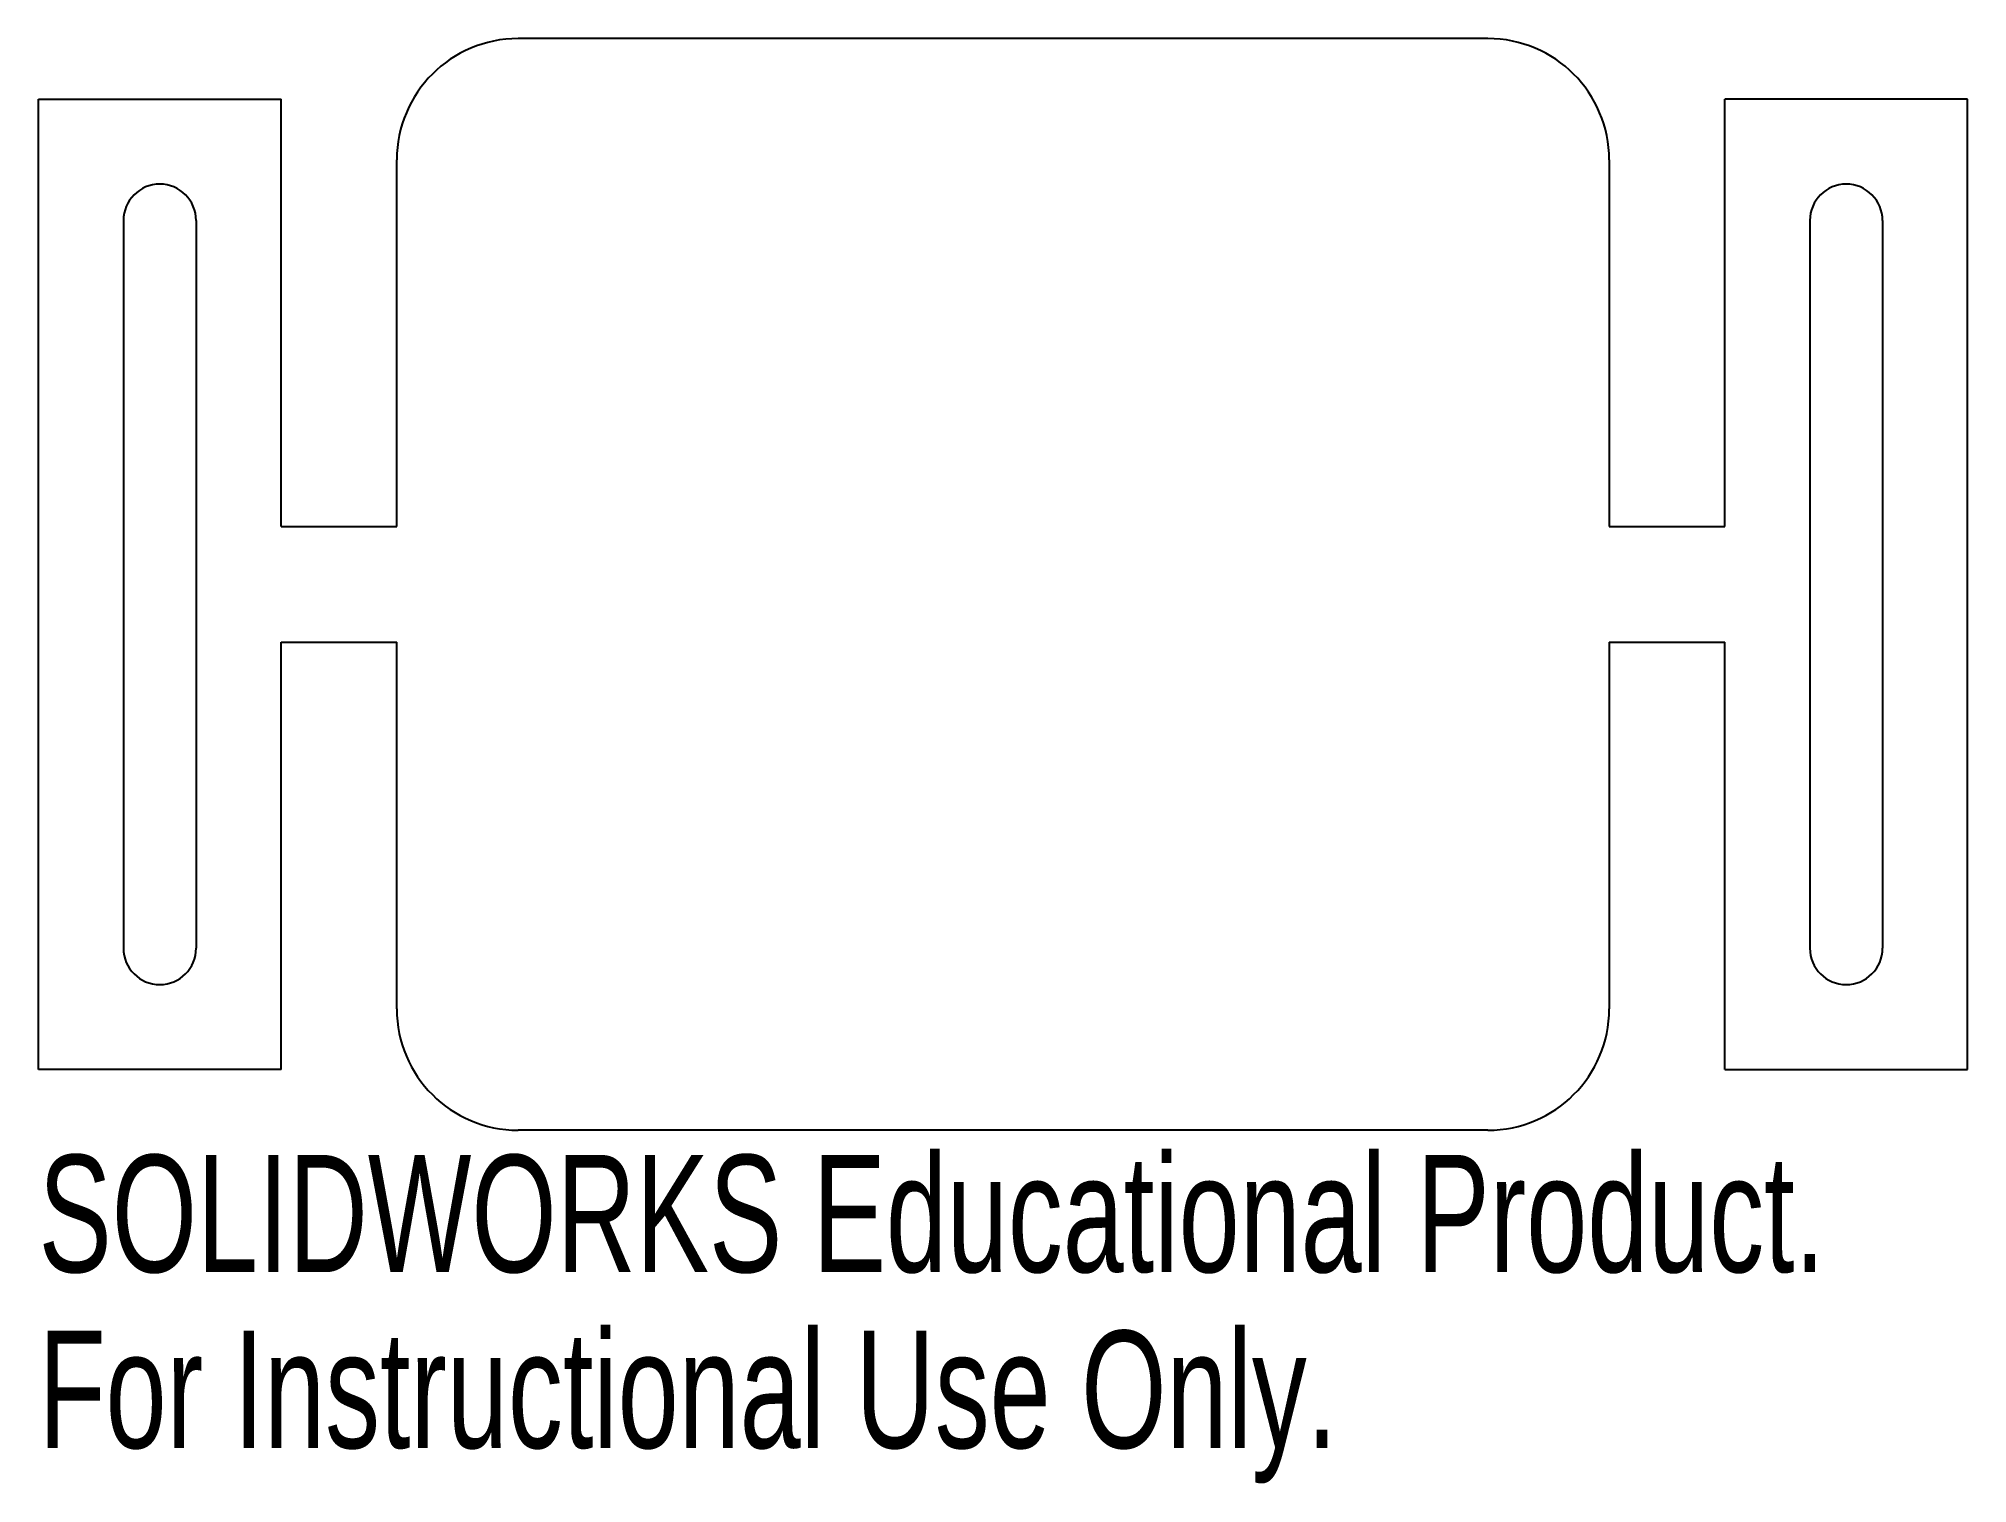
# Model space of a CAD drawing. Header units: millimetres. Extents: x -69.6 to 10, y -14.6 to 45.
import ezdxf

# ---------------------------------------------------------------- set-up
doc = ezdxf.new("R2010")
doc.units = ezdxf.units.MM
doc.styles.add('SLDTEXTSTYLE0', font='TXT', dxfattribs={"width": 0.7})

msp = doc.modelspace()

# ---------------------------------------------------------------- linework, layer by layer
at = {"color": 7, "linetype": 'Continuous', "lineweight": 25}
for p, q in [((-9.7752, 45), (-49.7752, 45)), ((-69.5504, 42.5), (-59.5504, 42.5)), ((-69.5504, 2.5), (-69.5504, 42.5)), ((-59.5504, 24.8876), (-59.5504, 42.5)), ((10, 42.5), (0, 42.5)), ((0, 24.8876), (0, 42.5)), ((10, 2.5), (10, 42.5)), ((-54.7752, 24.8876), (-54.7752, 40)), ((-4.7752, 40), (-4.7752, 24.8876)), ((-66.0504, 37.5), (-66.0504, 7.5)), ((-63.0504, 37.5), (-63.0504, 7.5)), ((3.5, 37.5), (3.5, 7.5)), ((6.5, 37.5), (6.5, 7.5)), ((-59.5504, 24.8876), (-54.7752, 24.8876)), ((-4.7752, 24.8876), (0, 24.8876)), ((-59.5504, 2.5), (-59.5504, 20.1124)), ((-59.5504, 20.1124), (-54.7752, 20.1124)), ((-54.7752, 5), (-54.7752, 20.1124)), ((-4.7752, 20.1124), (-4.7752, 5)), ((-4.7752, 20.1124), (0, 20.1124)), ((0, 2.5), (0, 20.1124)), ((-59.5504, 2.5), (-69.5504, 2.5)), ((0, 2.5), (10, 2.5)), ((-9.7752, 0), (-49.7752, 0))]:
    msp.add_line(p, q, dxfattribs=at)
for centre, radius, start, end in [((-49.7752, 40), 5, 90, 180), ((-9.7752, 40), 5, 0, 90), ((-64.5504, 37.5), 1.5, 0, 180), ((5, 37.5), 1.5, 0, 180), ((-64.5504, 7.5), 1.5, 180, 0), ((5, 7.5), 1.5, 180, 0), ((-49.7752, 5), 5, 180, 270), ((-9.7752, 5), 5, 270, 0)]:
    msp.add_arc(centre, radius, start, end, dxfattribs=at)

# ---------------------------------------------------------------- texts
at = {"color": 7, "linetype": 'Continuous', "char_height": 4.83362, "attachment_point": 1, "style": 'SLDTEXTSTYLE0'}
for s, insert in [('SOLIDWORKS Educational Product.', (-69.5504, -1.0196)), ('For Instructional Use Only.', (-69.5504, -8.27))]:
    msp.add_mtext(s, dxfattribs=dict(at, insert=insert))

doc.saveas('drawing.dxf')
